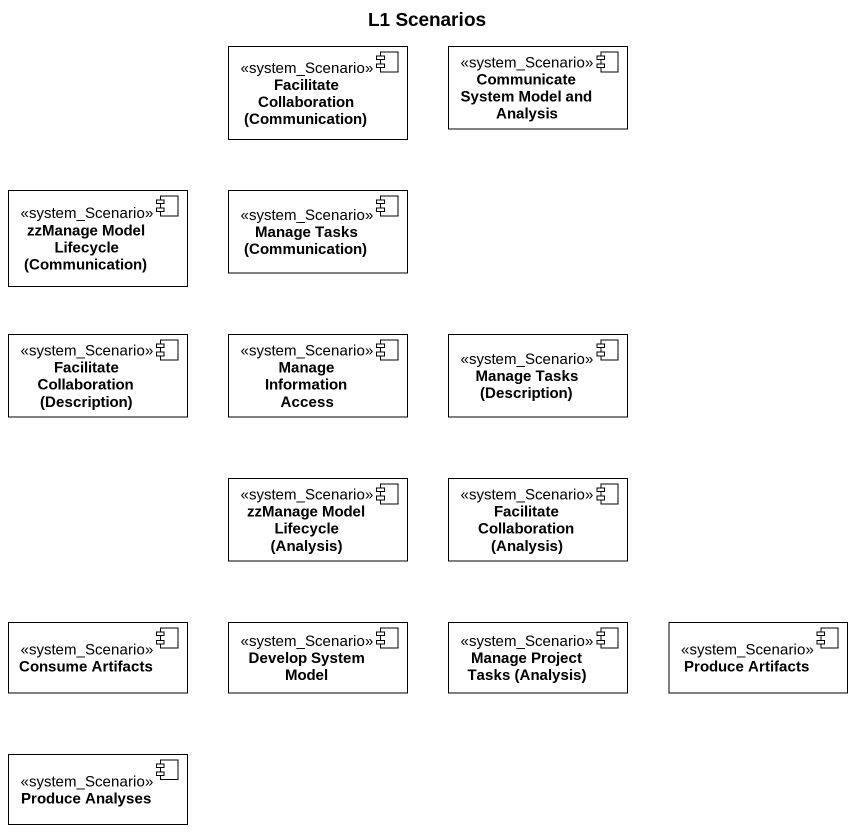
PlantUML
@startuml
title L1 Scenarios
component "Facilitate Collaboration (Communication)" as Facilitate_Collaboration <<system_Scenario>>
component "Communicate System Model and Analysis" as Communicate_System_Model <<system_Scenario>>
component "zzManage Model Lifecycle (Communication)" as zzManage_Model_Lifecycle <<system_Scenario>>
component "Manage Tasks (Communication)" as Manage_Tasks_Communication <<system_Scenario>>
component "Facilitate Collaboration (Description)" as Facilitate_Collaboration_2 <<system_Scenario>>
component "Manage Information Access" as Manage_Information_Access <<system_Scenario>>
component "Manage Tasks (Description)" as Manage_Tasks_Description <<system_Scenario>>
component "zzManage Model Lifecycle (Analysis)" as zzManage_Model_Lifecycle_2 <<system_Scenario>>
component "Facilitate Collaboration (Analysis)" as Facilitate_Collaboration_3 <<system_Scenario>>
component "Consume Artifacts" as Consume_Artifacts <<system_Scenario>>
component "Develop System Model" as Develop_System_Model <<system_Scenario>>
component "Manage Project Tasks (Analysis)" as Manage_Project_Tasks <<system_Scenario>>
component "Produce Artifacts" as Produce_Artifacts <<system_Scenario>>
component "Produce Analyses" as Produce_Analyses <<system_Scenario>>
@enduml
